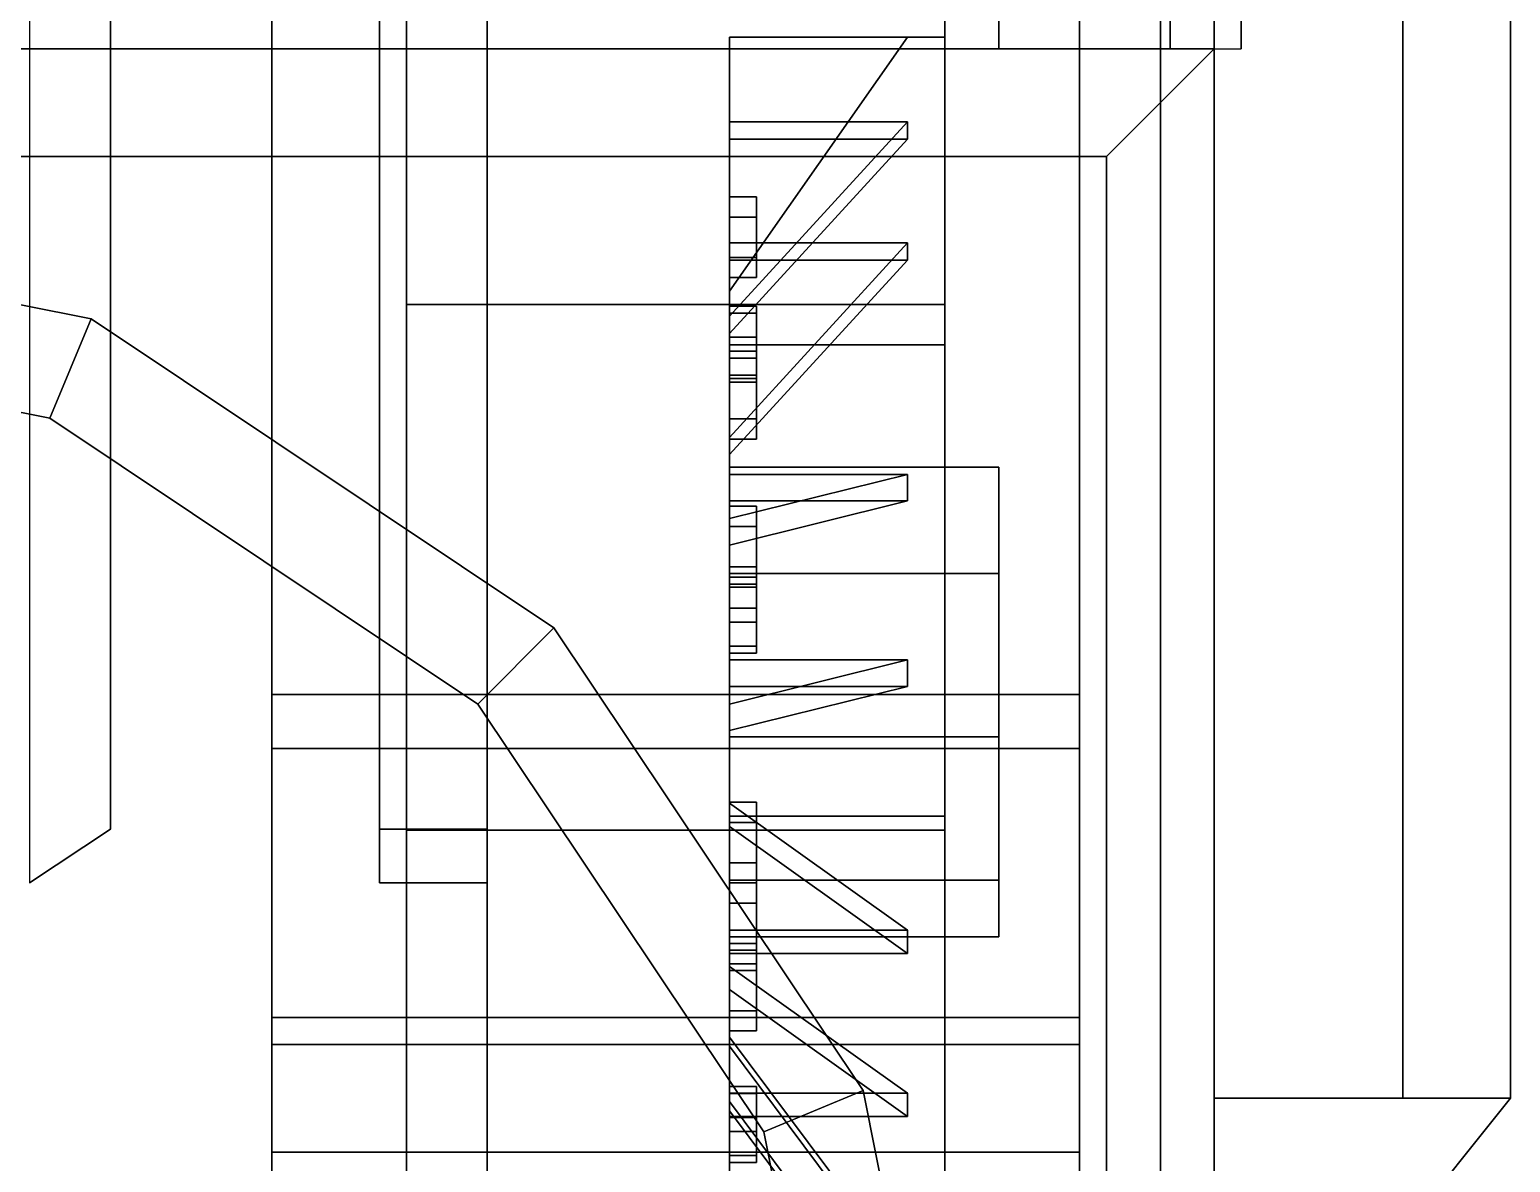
# Model space of a CAD drawing. Header units: millimetres. Extents: x -1.1 to 1.1, y -2.8 to 10.1.
# Drawn here: x 0.56 to 1.11, y 0.556 to 0.977 of the extents above; entities that cross this region are included whole.
import ezdxf

# ---------------------------------------------------------------- set-up
doc = ezdxf.new("R2010")
doc.units = ezdxf.units.MM
for name, color, linetype in [('internals', 5, 'Continuous'), ('seats', 3, 'Continuous'), ('tent', 3, 'Continuous'), ('tracks', 3, 'Continuous'), ('turret', 2, 'Continuous'), ('wheels', 2, 'Continuous')]:
    doc.layers.add(name, color=color, linetype=linetype)

msp = doc.modelspace()

# ---------------------------------------------------------------- linework, layer by layer
for points in [[(0.98, 0.53, 1.85), (1, 0.53, 1.85), (1, 3.18, 1.85), (0.98, 3.16, 1.85)], [(1, 0.53, 1.85), (1, 0.53, 1.05), (1, 2.9, 1.05), (1, 3.18, 1.85)], [(1.07, 3.13, 1.2), (1.07, 0.58, 1.2), (1.07, 0.58, 1.26), (1.07, 3.13, 1.26)], [(1.11, 3.13, 1.2), (1.11, 0.58, 1.2), (1.07, 0.58, 1.2), (1.07, 3.13, 1.2)], [(1.07, 3.13, 1.26), (1.07, 0.58, 1.26), (1.11, 0.58, 1.26), (1.11, 3.13, 1.26)], [(1.07, 3.13, 1.05), (1.07, 0.58, 1.05), (1.07, 0.58, 1.11), (1.07, 3.13, 1.11)], [(1.11, 3.13, 1.05), (1.11, 0.58, 1.05), (1.07, 0.58, 1.05), (1.07, 3.13, 1.05)], [(1.07, 3.13, 1.11), (1.07, 0.58, 1.11), (1.11, 0.58, 1.11), (1.11, 3.13, 1.11)], [(1.11, 0.58, 1.26), (1.11, 0.58, 1.2), (1.11, 3.13, 1.2), (1.11, 3.13, 1.26)], [(1.11, 0.58, 1.11), (1.11, 0.58, 1.05), (1.11, 3.13, 1.05), (1.11, 3.13, 1.11)], [(1, 0.97, 2.27), (1, 0.97, 1.85), (0.28, 0.97, 1.85), (0.28, 0.97, 2.27)], [(0.96, 0.93, 2.27), (1, 0.97, 2.27), (0.28, 0.97, 2.27), (0.28, 0.93, 2.27)], [(0.96, 0.15, 2.27), (1, 0.15, 2.27), (1, 0.97, 2.27), (0.96, 0.93, 2.27)], [(1, 0.15, 2.27), (1, 0.15, 1.85), (1, 0.97, 1.85), (1, 0.97, 2.27)], [(0.28, 0.93, 2.27), (0.28, 0.93, 1.85), (0.96, 0.93, 1.85), (0.96, 0.93, 2.27)], [(0.96, 0.93, 2.27), (0.96, 0.93, 1.85), (0.96, 0.15, 1.85), (0.96, 0.15, 2.27)], [(1, 0.58, 1.26), (1, 0.53, 1.26), (1.07, 0.53, 1.26), (1.11, 0.58, 1.26)], [(1.11, 0.58, 1.26), (1.11, 0.58, 1.05), (1, 0.58, 1.05), (1, 0.58, 1.26)], [(1.11, 0.58, 1.05), (1.07, 0.53, 1.05), (1, 0.53, 1.05), (1, 0.58, 1.05)], [(1.07, 0.53, 1.26), (1.07, 0.53, 1.05), (1.11, 0.58, 1.05), (1.11, 0.58, 1.26)]]:
    msp.add_3dface(points)
at = {"layer": 'internals'}
for points in [[(0.28, 3.16, 1.07), (0.28, 0.29, 1.07), (0.73, 0.53, 1.07), (0.73, 3.16, 1.07)], [(0.73, 3.16, 1.68), (0.73, 0.53, 1.68), (0.98, 0.53, 1.68), (0.98, 3.16, 1.68)], [(0.73, 3.16, 1.07), (0.73, 0.53, 1.07), (0.73, 0.53, 1.68), (0.73, 3.16, 1.68)], [(0.98, 3.16, 1.85), (0.98, 3.16, 1.68), (0.98, 0.53, 1.68), (0.98, 0.53, 1.85)]]:
    msp.add_3dface(points, dxfattribs=at)
at = {"layer": 'seats'}
for points in [[(0.69, 0.66, 1.34), (0.69, 0.66, 1.62), (0.69, 1.53, 1.62), (0.69, 1.53, 1.34)], [(0.69, 1.51, 1.65), (0.69, 1.53, 1.62), (0.69, 0.66, 1.62), (0.69, 0.68, 1.65)], [(0.69, 0.68, 1.31), (0.69, 0.66, 1.34), (0.69, 1.53, 1.34), (0.69, 1.51, 1.31)], [(0.73, 0.68, 1.65), (0.73, 1.51, 1.65), (0.69, 1.51, 1.65), (0.69, 0.68, 1.65)], [(0.73, 1.51, 1.31), (0.73, 0.68, 1.31), (0.69, 0.68, 1.31), (0.69, 1.51, 1.31)], [(0.59, 1.02, 1.11), (0.56, 1.04, 1.11), (0.56, 0.66, 1.11), (0.59, 0.68, 1.11)], [(0.59, 0.68, 1.07), (0.59, 1.02, 1.07), (0.59, 1.02, 1.11), (0.59, 0.68, 1.11)], [(0.59, 0.68, 1.11), (0.56, 0.66, 1.11), (0.56, 0.66, 1.07), (0.59, 0.68, 1.07)], [(0.69, 0.68, 1.65), (0.69, 0.66, 1.62), (0.73, 0.66, 1.62), (0.73, 0.68, 1.65)], [(0.73, 0.68, 1.31), (0.73, 0.66, 1.34), (0.69, 0.66, 1.34), (0.69, 0.68, 1.31)], [(0.73, 0.66, 1.34), (0.73, 0.66, 1.62), (0.69, 0.66, 1.62), (0.69, 0.66, 1.34)]]:
    msp.add_3dface(points, dxfattribs=at)
at = {"layer": 'tent'}
for points in [[(1.01, 3.19, 1.85), (1.01, 2.92, 2), (1.01, 0.97, 2), (1.01, 0.97, 1.85)], [(1.01, 1.42, 2), (1.01, 1.19, 2.02), (1.01, 1.15, 2.02), (1.01, 0.97, 2)], [(-0.92, 1.15, 2.11), (-0.92, 0.97, 2.09), (0.92, 0.97, 2.09), (0.92, 1.15, 2.11)], [(0.92, 1.15, 2.11), (0.92, 0.97, 2.09), (0.98364, 0.97, 2.06364), (0.98364, 1.15, 2.08364)], [(0.98364, 1.15, 2.08364), (0.98364, 0.97, 2.06364), (1.01, 0.97, 2), (1.01, 1.15, 2.02)]]:
    msp.add_3dface(points, dxfattribs=at)
at = {"layer": 'tracks'}
for points in [[(0.65, 1.09, 0.9), (0.65, 1.73, 0.89), (0.65, 1.73, 0.85), (0.65, 0.71, 0.86)], [(0.65, 0.71, 0.86), (0.65, 1.73, 0.85), (0.95, 1.73, 0.85), (0.95, 0.71, 0.86)], [(0.95, 1.73, 0.85), (0.95, 1.73, 0.89), (0.95, 1.09, 0.9), (0.95, 0.71, 0.86)], [(0.65, 1.08, 0.01), (0.65, 0.55, 0.32), (0.65, 0.56, 0.37), (0.65, 1.1, 0.05)], [(0.65, 1.1, 0.05), (0.65, 0.56, 0.37), (0.95, 0.56, 0.37), (0.95, 1.1, 0.05)], [(0.95, 0.56, 0.37), (0.95, 0.55, 0.32), (0.95, 1.08, 0.01), (0.95, 1.1, 0.05)], [(0.65, 0.73, 0.91), (0.65, 1.09, 0.9), (0.65, 0.71, 0.86)], [(0.95, 0.73, 0.91), (0.95, 1.09, 0.9), (0.65, 1.09, 0.9), (0.65, 0.73, 0.91)], [(0.95, 0.71, 0.86), (0.95, 1.09, 0.9), (0.95, 0.73, 0.91), (0.95, 0.71, 0.86)], [(0.95, 1.08, 0.01), (0.95, 0.55, 0.32), (0.65, 0.55, 0.32), (0.65, 1.08, 0.01)], [(0.65, 0.6, 0.88), (0.65, 0.73, 0.91), (0.65, 0.71, 0.86)], [(0.95, 0.6, 0.88), (0.95, 0.73, 0.91), (0.65, 0.73, 0.91), (0.65, 0.6, 0.88)], [(0.95, 0.71, 0.86), (0.95, 0.73, 0.91), (0.95, 0.6, 0.88), (0.95, 0.71, 0.86)], [(0.65, 0.53, 0.84), (0.65, 0.6, 0.88), (0.65, 0.71, 0.86), (0.65, 0.61, 0.83)], [(0.65, 0.61, 0.83), (0.65, 0.71, 0.86), (0.95, 0.71, 0.86), (0.95, 0.61, 0.83)], [(0.95, 0.71, 0.86), (0.95, 0.6, 0.88), (0.95, 0.53, 0.84), (0.95, 0.61, 0.83)], [(0.65, 0.47, 0.76), (0.65, 0.53, 0.84), (0.65, 0.61, 0.83), (0.65, 0.53, 0.76)], [(0.65, 0.53, 0.76), (0.65, 0.61, 0.83), (0.95, 0.61, 0.83), (0.95, 0.53, 0.76)], [(0.95, 0.61, 0.83), (0.95, 0.53, 0.84), (0.95, 0.47, 0.76), (0.95, 0.53, 0.76)], [(0.95, 0.53, 0.84), (0.95, 0.6, 0.88), (0.65, 0.6, 0.88), (0.65, 0.53, 0.84)], [(0.65, 0.55, 0.32), (0.65, 0.46, 0.43), (0.65, 0.5, 0.45), (0.65, 0.56, 0.37)], [(0.65, 0.56, 0.37), (0.65, 0.5, 0.45), (0.95, 0.5, 0.45), (0.95, 0.56, 0.37)], [(0.95, 0.5, 0.45), (0.95, 0.46, 0.43), (0.95, 0.55, 0.32), (0.95, 0.56, 0.37)]]:
    msp.add_3dface(points, dxfattribs=at)
at = {"layer": 'turret'}
for points in [[(0.38, 0.91, 2.27), (0.58282, 0.86966, 2.27), (0.58282, 0.86966, 2.07), (0.38, 0.91, 2.07)], [(0.38, 0.87, 2.27), (0.56751, 0.8327, 2.27), (0.58282, 0.86966, 2.27), (0.38, 0.91, 2.27)], [(0.56751, 0.8327, 2.27), (0.38, 0.87, 2.27), (0.38, 0.87, 2.07), (0.56751, 0.8327, 2.07)], [(0.56751, 0.8327, 2.27), (0.72648, 0.72648, 2.27), (0.75477, 0.75477, 2.27), (0.58282, 0.86966, 2.27)], [(0.58282, 0.86966, 2.27), (0.75477, 0.75477, 2.27), (0.75477, 0.75477, 2.07), (0.58282, 0.86966, 2.07)], [(0.72648, 0.72648, 2.27), (0.56751, 0.8327, 2.27), (0.56751, 0.8327, 2.07), (0.72648, 0.72648, 2.07)], [(0.72648, 0.72648, 2.27), (0.8327, 0.56751, 2.27), (0.86966, 0.58282, 2.27), (0.75477, 0.75477, 2.27)], [(0.75477, 0.75477, 2.27), (0.86966, 0.58282, 2.27), (0.86966, 0.58282, 2.07), (0.75477, 0.75477, 2.07)], [(0.8327, 0.56751, 2.27), (0.72648, 0.72648, 2.27), (0.72648, 0.72648, 2.07), (0.8327, 0.56751, 2.07)], [(0.8327, 0.56751, 2.27), (0.87, 0.38, 2.27), (0.91, 0.38, 2.27), (0.86966, 0.58282, 2.27)], [(0.86966, 0.58282, 2.27), (0.91, 0.38, 2.27), (0.91, 0.38, 2.07), (0.86966, 0.58282, 2.07)], [(0.87, 0.38, 2.27), (0.8327, 0.56751, 2.27), (0.8327, 0.56751, 2.07), (0.87, 0.38, 2.07)]]:
    msp.add_3dface(points, dxfattribs=at)
at = {"layer": 'wheels'}
for points in [[(0.7, 1.00251, 0.68919), (0.7, 0.875, 0.84115), (0.9, 0.875, 0.84115), (0.9, 1.00251, 0.68919)], [(0.7, 0.875, 0.33885), (0.7, 1.00251, 0.49081), (0.9, 1.00251, 0.49081), (0.9, 0.875, 0.33885)], [(0.9, 1.00251, 0.68919), (0.9, 0.875, 0.84115), (0.9, 0.86, 0.81517), (0.9, 0.97432, 0.67893)], [(0.9, 0.875, 0.33885), (0.9, 1.00251, 0.49081), (0.9, 0.97432, 0.50107), (0.9, 0.86, 0.36483)], [(0.9, 1.00251, 0.49081), (0.9, 1.00251, 0.68919), (0.9, 0.97432, 0.67893), (0.9, 0.97432, 0.50107)], [(0.82, 0.97432, 0.67893), (0.82, 0.94287, 0.7164), (0.82, 0.94287, 0.7164), (0.82, 0.97432, 0.63)], [(0.82, 0.87062, 0.65578), (0.82, 0.88, 0.63), (0.82, 0.97432, 0.63), (0.82, 0.94287, 0.7164)], [(0.82, 0.86, 0.81517), (0.82, 0.97432, 0.67893), (0.9, 0.97432, 0.67893), (0.9, 0.86, 0.81517)], [(0.82, 0.97432, 0.50107), (0.82, 0.86, 0.36483), (0.9, 0.86, 0.36483), (0.9, 0.97432, 0.50107)], [(0.82, 0.97432, 0.56), (0.82, 0.97432, 0.56), (0.82, 0.915, 0.59), (0.82, 0.9075, 0.57701)], [(0.82, 0.97432, 0.62), (0.82, 0.915, 0.59), (0.82, 0.915, 0.59), (0.82, 0.97432, 0.56)], [(0.82, 0.97432, 0.67893), (0.82, 0.97432, 0.50107), (0.9, 0.97432, 0.50107), (0.9, 0.97432, 0.67893)], [(0.82, 0.97432, 0.62), (0.82, 0.88, 0.62), (0.82, 0.8925, 0.60299), (0.82, 0.9075, 0.60299)], [(0.82, 0.97432, 0.62), (0.82, 0.97432, 0.62), (0.82, 0.9075, 0.60299), (0.82, 0.915, 0.59)], [(0.82, 0.97432, 0.63), (0.82, 0.88, 0.63), (0.82, 0.88, 0.63), (0.88602, 0.97432, 0.63)], [(0.88602, 0.97432, 0.63), (0.82, 0.88, 0.63), (0.82, 0.88, 0.62), (0.88602, 0.97432, 0.62)], [(0.88602, 0.97432, 0.62), (0.82, 0.88, 0.62), (0.82, 0.88, 0.62), (0.82, 0.97432, 0.62)], [(0.82, 0.97432, 0.50107), (0.82, 0.97432, 0.55), (0.82, 0.97432, 0.55), (0.82, 0.94287, 0.4636)], [(0.82, 0.88, 0.55), (0.82, 0.87062, 0.52422), (0.82, 0.94287, 0.4636), (0.82, 0.97432, 0.55)], [(0.82, 0.88, 0.56), (0.82, 0.97432, 0.56), (0.82, 0.9075, 0.57701), (0.82, 0.8925, 0.57701)], [(0.88602, 0.97432, 0.55), (0.82, 0.88, 0.55), (0.82, 0.88, 0.55), (0.82, 0.97432, 0.55)], [(0.88602, 0.97432, 0.56), (0.82, 0.88, 0.56), (0.82, 0.88, 0.55), (0.88602, 0.97432, 0.55)], [(0.82, 0.97432, 0.56), (0.82, 0.88, 0.56), (0.82, 0.88, 0.56), (0.88602, 0.97432, 0.56)], [(0.82, 0.97432, 0.56), (0.82, 0.97432, 0.56), (0.82, 0.97432, 0.62), (0.82, 0.915, 0.59)], [(0.82, 0.97432, 0.56), (0.82, 0.97432, 0.56), (0.82, 0.97432, 0.62), (0.82, 0.915, 0.59)], [(0.88602, 0.93644, 0.72406), (0.82, 0.86419, 0.66344), (0.82, 0.87062, 0.65578), (0.88602, 0.94287, 0.7164)], [(0.88602, 0.94287, 0.7164), (0.82, 0.87062, 0.65578), (0.82, 0.87062, 0.65578), (0.82, 0.94287, 0.7164)], [(0.88602, 0.94287, 0.4636), (0.82, 0.87062, 0.52422), (0.82, 0.86419, 0.51656), (0.88602, 0.93644, 0.45594)], [(0.82, 0.94287, 0.4636), (0.82, 0.87062, 0.52422), (0.82, 0.87062, 0.52422), (0.88602, 0.94287, 0.4636)], [(0.82, 0.93644, 0.72406), (0.82, 0.86419, 0.66344), (0.82, 0.86419, 0.66344), (0.88602, 0.93644, 0.72406)], [(0.82, 0.86419, 0.66344), (0.82, 0.93644, 0.72406), (0.82, 0.87432, 0.69414), (0.82, 0.86283, 0.6845)], [(0.82, 0.93644, 0.72406), (0.82, 0.93644, 0.72406), (0.82, 0.87172, 0.70892), (0.82, 0.87432, 0.69414)], [(0.88602, 0.93644, 0.45594), (0.82, 0.86419, 0.51656), (0.82, 0.86419, 0.51656), (0.82, 0.93644, 0.45594)], [(0.82, 0.93644, 0.45594), (0.82, 0.93644, 0.45594), (0.82, 0.87432, 0.48586), (0.82, 0.87172, 0.47108)], [(0.82, 0.93644, 0.45594), (0.82, 0.86419, 0.51656), (0.82, 0.86283, 0.4955), (0.82, 0.87432, 0.48586)], [(0.82, 0.93644, 0.72406), (0.82, 0.93644, 0.72406), (0.82, 0.89788, 0.77003), (0.82, 0.87172, 0.70892)], [(0.82, 0.93644, 0.72406), (0.82, 0.93644, 0.72406), (0.82, 0.89788, 0.77003), (0.82, 0.87172, 0.70892)], [(0.82, 0.89788, 0.40997), (0.82, 0.89788, 0.40997), (0.82, 0.93644, 0.45594), (0.82, 0.87172, 0.47108)], [(0.82, 0.89788, 0.40997), (0.82, 0.89788, 0.40997), (0.82, 0.93644, 0.45594), (0.82, 0.87172, 0.47108)], [(0.82, 0.9075, 0.57701), (0.82, 0.915, 0.59), (0.83, 0.915, 0.59), (0.83, 0.9075, 0.57701)], [(0.82, 0.915, 0.59), (0.82, 0.9075, 0.60299), (0.83, 0.9075, 0.60299), (0.83, 0.915, 0.59)], [(0.83, 0.915, 0.59), (0.83, 0.885, 0.59), (0.83, 0.8925, 0.57701), (0.83, 0.9075, 0.57701)], [(0.83, 0.9075, 0.60299), (0.83, 0.8925, 0.60299), (0.83, 0.885, 0.59), (0.83, 0.915, 0.59)], [(0.82, 0.9075, 0.60299), (0.82, 0.8925, 0.60299), (0.83, 0.8925, 0.60299), (0.83, 0.9075, 0.60299)], [(0.82, 0.8925, 0.57701), (0.82, 0.9075, 0.57701), (0.83, 0.9075, 0.57701), (0.83, 0.8925, 0.57701)], [(0.88602, 0.89788, 0.77003), (0.82, 0.82562, 0.7094), (0.82, 0.82562, 0.7094), (0.82, 0.89788, 0.77003)], [(0.88602, 0.89145, 0.77769), (0.82, 0.8192, 0.71706), (0.82, 0.82562, 0.7094), (0.88602, 0.89788, 0.77003)], [(0.82, 0.89788, 0.77003), (0.82, 0.89788, 0.77003), (0.82, 0.85762, 0.71405), (0.82, 0.87172, 0.70892)], [(0.82, 0.89788, 0.77003), (0.82, 0.82562, 0.7094), (0.82, 0.84613, 0.7044), (0.82, 0.85762, 0.71405)], [(0.82, 0.89788, 0.40997), (0.82, 0.82562, 0.4706), (0.82, 0.82562, 0.4706), (0.88602, 0.89788, 0.40997)], [(0.88602, 0.89788, 0.40997), (0.82, 0.82562, 0.4706), (0.82, 0.8192, 0.46294), (0.88602, 0.89145, 0.40231)], [(0.82, 0.82562, 0.4706), (0.82, 0.89788, 0.40997), (0.82, 0.85762, 0.46595), (0.82, 0.84613, 0.4756)], [(0.82, 0.89788, 0.40997), (0.82, 0.89788, 0.40997), (0.82, 0.87172, 0.47108), (0.82, 0.85762, 0.46595)], [(0.82, 0.88, 0.56), (0.82, 0.88, 0.56), (0.82, 0.8925, 0.57701), (0.82, 0.885, 0.59)], [(0.82, 0.885, 0.59), (0.82, 0.8925, 0.57701), (0.83, 0.8925, 0.57701), (0.83, 0.885, 0.59)], [(0.82, 0.88, 0.62), (0.82, 0.88, 0.62), (0.82, 0.885, 0.59), (0.82, 0.8925, 0.60299)], [(0.82, 0.8925, 0.60299), (0.82, 0.885, 0.59), (0.83, 0.885, 0.59), (0.83, 0.8925, 0.60299)], [(0.82, 0.86, 0.81517), (0.82, 0.81182, 0.82366), (0.82, 0.81182, 0.82366), (0.82, 0.89145, 0.77769)], [(0.82, 0.79544, 0.73078), (0.82, 0.8192, 0.71706), (0.82, 0.89145, 0.77769), (0.82, 0.81182, 0.82366)], [(0.82, 0.89145, 0.77769), (0.82, 0.8192, 0.71706), (0.82, 0.8192, 0.71706), (0.88602, 0.89145, 0.77769)], [(0.82, 0.8192, 0.46294), (0.82, 0.79544, 0.44922), (0.82, 0.81182, 0.35634), (0.82, 0.89145, 0.40231)], [(0.88602, 0.89145, 0.40231), (0.82, 0.8192, 0.46294), (0.82, 0.8192, 0.46294), (0.82, 0.89145, 0.40231)], [(0.82, 0.86, 0.36483), (0.82, 0.89145, 0.40231), (0.82, 0.89145, 0.40231), (0.82, 0.81182, 0.35634)], [(0.82, 0.88, 0.56), (0.82, 0.88, 0.56), (0.82, 0.885, 0.59), (0.82, 0.88, 0.62)], [(0.82, 0.88, 0.55), (0.82, 0.855, 0.59), (0.82, 0.855, 0.59), (0.82, 0.8475, 0.57701)], [(0.82, 0.88, 0.55), (0.82, 0.88, 0.63), (0.82, 0.88, 0.63), (0.82, 0.855, 0.59)], [(0.82, 0.8, 0.68526), (0.82, 0.8475, 0.60299), (0.82, 0.88, 0.63), (0.82, 0.87062, 0.65578)], [(0.82, 0.88, 0.63), (0.82, 0.88, 0.63), (0.82, 0.8475, 0.60299), (0.82, 0.855, 0.59)], [(0.82, 0.8, 0.49474), (0.82, 0.87062, 0.52422), (0.82, 0.88, 0.55), (0.82, 0.8475, 0.57701)], [(0.7, 0.875, 0.84115), (0.7, 0.67964, 0.87559), (0.9, 0.67964, 0.87559), (0.9, 0.875, 0.84115)], [(0.7, 0.67964, 0.30441), (0.7, 0.875, 0.33885), (0.9, 0.875, 0.33885), (0.9, 0.67964, 0.30441)], [(0.9, 0.875, 0.84115), (0.9, 0.67964, 0.87559), (0.9, 0.68485, 0.84605), (0.9, 0.86, 0.81517)], [(0.9, 0.67964, 0.30441), (0.9, 0.875, 0.33885), (0.9, 0.86, 0.36483), (0.9, 0.68485, 0.33395)], [(0.82, 0.86283, 0.6845), (0.82, 0.87432, 0.69414), (0.83, 0.87432, 0.69414), (0.83, 0.86283, 0.6845)], [(0.82, 0.87432, 0.69414), (0.82, 0.87172, 0.70892), (0.83, 0.87172, 0.70892), (0.83, 0.87432, 0.69414)], [(0.82, 0.87172, 0.47108), (0.82, 0.87432, 0.48586), (0.83, 0.87432, 0.48586), (0.83, 0.87172, 0.47108)], [(0.82, 0.87432, 0.48586), (0.82, 0.86283, 0.4955), (0.83, 0.86283, 0.4955), (0.83, 0.87432, 0.48586)], [(0.82, 0.87172, 0.70892), (0.82, 0.85762, 0.71405), (0.83, 0.85762, 0.71405), (0.83, 0.87172, 0.70892)], [(0.82, 0.85762, 0.46595), (0.82, 0.87172, 0.47108), (0.83, 0.87172, 0.47108), (0.83, 0.85762, 0.46595)], [(0.82, 0.8, 0.68526), (0.82, 0.8, 0.68526), (0.82, 0.87062, 0.65578), (0.82, 0.8192, 0.71706)], [(0.82, 0.8192, 0.46294), (0.82, 0.87062, 0.52422), (0.82, 0.8, 0.49474), (0.82, 0.7925, 0.48175)], [(0.83, 0.87172, 0.70892), (0.83, 0.84874, 0.68963), (0.83, 0.86283, 0.6845), (0.83, 0.87432, 0.69414)], [(0.83, 0.87432, 0.48586), (0.83, 0.86283, 0.4955), (0.83, 0.84874, 0.49037), (0.83, 0.87172, 0.47108)], [(0.83, 0.85762, 0.71405), (0.83, 0.84613, 0.7044), (0.83, 0.84874, 0.68963), (0.83, 0.87172, 0.70892)], [(0.83, 0.87172, 0.47108), (0.83, 0.84874, 0.49037), (0.83, 0.84613, 0.4756), (0.83, 0.85762, 0.46595)], [(0.82, 0.86419, 0.66344), (0.82, 0.86419, 0.66344), (0.82, 0.86283, 0.6845), (0.82, 0.84874, 0.68963)], [(0.82, 0.86419, 0.66344), (0.82, 0.86419, 0.66344), (0.82, 0.84874, 0.68963), (0.82, 0.82562, 0.7094)], [(0.82, 0.86419, 0.51656), (0.82, 0.86419, 0.51656), (0.82, 0.84874, 0.49037), (0.82, 0.86283, 0.4955)], [(0.82, 0.82562, 0.4706), (0.82, 0.82562, 0.4706), (0.82, 0.84874, 0.49037), (0.82, 0.86419, 0.51656)], [(0.82, 0.84874, 0.68963), (0.82, 0.86283, 0.6845), (0.83, 0.86283, 0.6845), (0.83, 0.84874, 0.68963)], [(0.82, 0.86283, 0.4955), (0.82, 0.84874, 0.49037), (0.83, 0.84874, 0.49037), (0.83, 0.86283, 0.4955)], [(0.82, 0.68485, 0.84605), (0.82, 0.86, 0.81517), (0.9, 0.86, 0.81517), (0.9, 0.68485, 0.84605)], [(0.82, 0.86, 0.36483), (0.82, 0.68485, 0.33395), (0.9, 0.68485, 0.33395), (0.9, 0.86, 0.36483)], [(0.82, 0.85762, 0.71405), (0.82, 0.84613, 0.7044), (0.83, 0.84613, 0.7044), (0.83, 0.85762, 0.71405)], [(0.82, 0.84613, 0.4756), (0.82, 0.85762, 0.46595), (0.83, 0.85762, 0.46595), (0.83, 0.84613, 0.4756)], [(0.82, 0.8475, 0.57701), (0.82, 0.855, 0.59), (0.83, 0.855, 0.59), (0.83, 0.8475, 0.57701)], [(0.82, 0.855, 0.59), (0.82, 0.8475, 0.60299), (0.83, 0.8475, 0.60299), (0.83, 0.855, 0.59)], [(0.83, 0.855, 0.59), (0.83, 0.825, 0.59), (0.83, 0.8325, 0.57701), (0.83, 0.8475, 0.57701)], [(0.83, 0.8475, 0.60299), (0.83, 0.8325, 0.60299), (0.83, 0.825, 0.59), (0.83, 0.855, 0.59)], [(0.82, 0.84613, 0.7044), (0.82, 0.84874, 0.68963), (0.83, 0.84874, 0.68963), (0.83, 0.84613, 0.7044)], [(0.82, 0.82562, 0.7094), (0.82, 0.82562, 0.7094), (0.82, 0.84874, 0.68963), (0.82, 0.84613, 0.7044)], [(0.82, 0.84874, 0.49037), (0.82, 0.84613, 0.4756), (0.83, 0.84613, 0.4756), (0.83, 0.84874, 0.49037)], [(0.82, 0.82562, 0.4706), (0.82, 0.82562, 0.4706), (0.82, 0.84613, 0.4756), (0.82, 0.84874, 0.49037)], [(0.82, 0.8475, 0.60299), (0.82, 0.8325, 0.60299), (0.83, 0.8325, 0.60299), (0.83, 0.8475, 0.60299)], [(0.82, 0.8, 0.68526), (0.82, 0.7925, 0.67227), (0.82, 0.8325, 0.60299), (0.82, 0.8475, 0.60299)], [(0.82, 0.8325, 0.57701), (0.82, 0.8475, 0.57701), (0.83, 0.8475, 0.57701), (0.83, 0.8325, 0.57701)], [(0.82, 0.7925, 0.50773), (0.82, 0.8, 0.49474), (0.82, 0.8475, 0.57701), (0.82, 0.8325, 0.57701)], [(0.82, 0.825, 0.59), (0.82, 0.8325, 0.57701), (0.83, 0.8325, 0.57701), (0.83, 0.825, 0.59)], [(0.82, 0.825, 0.59), (0.82, 0.825, 0.59), (0.82, 0.81457, 0.55922), (0.82, 0.8325, 0.57701)], [(0.82, 0.8325, 0.60299), (0.82, 0.825, 0.59), (0.83, 0.825, 0.59), (0.83, 0.8325, 0.60299)], [(0.82, 0.81457, 0.62078), (0.82, 0.81457, 0.62078), (0.82, 0.825, 0.59), (0.82, 0.8325, 0.60299)], [(0.82, 0.7925, 0.67227), (0.82, 0.81457, 0.62078), (0.82, 0.81457, 0.62078), (0.82, 0.8325, 0.60299)], [(0.82, 0.81457, 0.55922), (0.82, 0.81457, 0.55922), (0.82, 0.7925, 0.50773), (0.82, 0.8325, 0.57701)], [(0.82, 0.81457, 0.62078), (0.82, 0.81457, 0.62078), (0.82, 0.81457, 0.55922), (0.82, 0.825, 0.59)], [(0.82, 0.7925, 0.69825), (0.82, 0.8, 0.68526), (0.82, 0.8192, 0.71706), (0.82, 0.79544, 0.73078)], [(0.82, 0.7925, 0.48175), (0.82, 0.7775, 0.48175), (0.82, 0.79544, 0.44922), (0.82, 0.8192, 0.46294)], [(0.82, 0.81457, 0.55922), (0.82, 0.81457, 0.62078), (0.92, 0.81457, 0.62078), (0.92, 0.81457, 0.55922)], [(0.82, 0.81457, 0.62078), (0.82, 0.775, 0.66794), (0.92, 0.775, 0.66794), (0.92, 0.81457, 0.62078)], [(0.82, 0.775, 0.66794), (0.82, 0.81457, 0.62078), (0.82, 0.7925, 0.67227), (0.82, 0.7775, 0.67227)], [(0.82, 0.775, 0.51206), (0.82, 0.81457, 0.55922), (0.92, 0.81457, 0.55922), (0.92, 0.775, 0.51206)], [(0.82, 0.81457, 0.55922), (0.82, 0.775, 0.51206), (0.82, 0.7775, 0.50773), (0.82, 0.7925, 0.50773)], [(0.92, 0.775, 0.66794), (0.92, 0.64, 0.59), (0.92, 0.66106, 0.53215), (0.92, 0.81457, 0.62078)], [(0.92, 0.81457, 0.62078), (0.92, 0.66106, 0.53215), (0.92, 0.71437, 0.50137), (0.92, 0.81457, 0.55922)], [(0.92, 0.81457, 0.55922), (0.92, 0.71437, 0.50137), (0.92, 0.775, 0.51206)], [(0.88602, 0.80197, 0.8254), (0.82, 0.78559, 0.73251), (0.82, 0.79544, 0.73078), (0.88602, 0.81182, 0.82366)], [(0.88602, 0.81182, 0.82366), (0.82, 0.79544, 0.73078), (0.82, 0.79544, 0.73078), (0.82, 0.81182, 0.82366)], [(0.88602, 0.81182, 0.35634), (0.82, 0.79544, 0.44922), (0.82, 0.78559, 0.44749), (0.88602, 0.80197, 0.3546)], [(0.82, 0.81182, 0.35634), (0.82, 0.79544, 0.44922), (0.82, 0.79544, 0.44922), (0.88602, 0.81182, 0.35634)], [(0.82, 0.80197, 0.8254), (0.82, 0.78559, 0.73251), (0.82, 0.78559, 0.73251), (0.88602, 0.80197, 0.8254)], [(0.82, 0.78559, 0.73251), (0.82, 0.80197, 0.8254), (0.82, 0.77362, 0.76255), (0.82, 0.77101, 0.74778)], [(0.82, 0.80197, 0.8254), (0.82, 0.80197, 0.8254), (0.82, 0.76212, 0.77219), (0.82, 0.77362, 0.76255)], [(0.88602, 0.80197, 0.3546), (0.82, 0.78559, 0.44749), (0.82, 0.78559, 0.44749), (0.82, 0.80197, 0.3546)], [(0.82, 0.80197, 0.3546), (0.82, 0.80197, 0.3546), (0.82, 0.77362, 0.41745), (0.82, 0.76212, 0.40781)], [(0.82, 0.80197, 0.3546), (0.82, 0.78559, 0.44749), (0.82, 0.77101, 0.43222), (0.82, 0.77362, 0.41745)], [(0.82, 0.80197, 0.8254), (0.82, 0.80197, 0.8254), (0.82, 0.74288, 0.83582), (0.82, 0.76212, 0.77219)], [(0.82, 0.80197, 0.8254), (0.82, 0.80197, 0.8254), (0.82, 0.74288, 0.83582), (0.82, 0.76212, 0.77219)], [(0.82, 0.74288, 0.34418), (0.82, 0.74288, 0.34418), (0.82, 0.80197, 0.3546), (0.82, 0.76212, 0.40781)], [(0.82, 0.74288, 0.34418), (0.82, 0.74288, 0.34418), (0.82, 0.80197, 0.3546), (0.82, 0.76212, 0.40781)], [(0.82, 0.8, 0.68526), (0.82, 0.7925, 0.69825), (0.83, 0.7925, 0.69825), (0.83, 0.8, 0.68526)], [(0.82, 0.7925, 0.67227), (0.82, 0.8, 0.68526), (0.83, 0.8, 0.68526), (0.83, 0.7925, 0.67227)], [(0.82, 0.7925, 0.48175), (0.82, 0.8, 0.49474), (0.83, 0.8, 0.49474), (0.83, 0.7925, 0.48175)], [(0.82, 0.8, 0.49474), (0.82, 0.7925, 0.50773), (0.83, 0.7925, 0.50773), (0.83, 0.8, 0.49474)], [(0.83, 0.7925, 0.69825), (0.83, 0.7775, 0.67227), (0.83, 0.7925, 0.67227), (0.83, 0.8, 0.68526)], [(0.83, 0.8, 0.49474), (0.83, 0.7925, 0.50773), (0.83, 0.7775, 0.50773), (0.83, 0.7925, 0.48175)], [(0.82, 0.79544, 0.73078), (0.82, 0.71665, 0.74467), (0.82, 0.7775, 0.69825), (0.82, 0.7925, 0.69825)], [(0.82, 0.7775, 0.48175), (0.82, 0.7775, 0.48175), (0.82, 0.71665, 0.43533), (0.82, 0.79544, 0.44922)], [(0.82, 0.7925, 0.69825), (0.82, 0.7775, 0.69825), (0.83, 0.7775, 0.69825), (0.83, 0.7925, 0.69825)], [(0.82, 0.7775, 0.67227), (0.82, 0.7925, 0.67227), (0.83, 0.7925, 0.67227), (0.83, 0.7775, 0.67227)], [(0.82, 0.7925, 0.50773), (0.82, 0.7775, 0.50773), (0.83, 0.7775, 0.50773), (0.83, 0.7925, 0.50773)], [(0.82, 0.7775, 0.48175), (0.82, 0.7925, 0.48175), (0.83, 0.7925, 0.48175), (0.83, 0.7775, 0.48175)], [(0.83, 0.7775, 0.69825), (0.83, 0.77, 0.68526), (0.83, 0.7775, 0.67227), (0.83, 0.7925, 0.69825)], [(0.83, 0.7925, 0.48175), (0.83, 0.7775, 0.50773), (0.83, 0.77, 0.49474), (0.83, 0.7775, 0.48175)], [(0.82, 0.78559, 0.73251), (0.82, 0.78559, 0.73251), (0.82, 0.77101, 0.74778), (0.82, 0.75692, 0.74265)], [(0.82, 0.78559, 0.73251), (0.82, 0.78559, 0.73251), (0.82, 0.75692, 0.74265), (0.82, 0.7265, 0.74293)], [(0.82, 0.78559, 0.44749), (0.82, 0.78559, 0.44749), (0.82, 0.75692, 0.43735), (0.82, 0.77101, 0.43222)], [(0.82, 0.7265, 0.43707), (0.82, 0.7265, 0.43707), (0.82, 0.75692, 0.43735), (0.82, 0.78559, 0.44749)], [(0.82, 0.7775, 0.69825), (0.82, 0.71665, 0.74467), (0.82, 0.68964, 0.7399), (0.82, 0.6825, 0.69825)], [(0.82, 0.7775, 0.48175), (0.82, 0.6825, 0.48175), (0.82, 0.68964, 0.4401), (0.82, 0.71665, 0.43533)], [(0.82, 0.77, 0.68526), (0.82, 0.7775, 0.67227), (0.83, 0.7775, 0.67227), (0.83, 0.77, 0.68526)], [(0.82, 0.7775, 0.69825), (0.82, 0.77, 0.68526), (0.83, 0.77, 0.68526), (0.83, 0.7775, 0.69825)], [(0.82, 0.77, 0.68526), (0.82, 0.7775, 0.69825), (0.82, 0.6825, 0.69825), (0.82, 0.69, 0.68526)], [(0.82, 0.71437, 0.67863), (0.82, 0.775, 0.66794), (0.82, 0.7775, 0.67227), (0.82, 0.77, 0.68526)], [(0.82, 0.77, 0.49474), (0.82, 0.7775, 0.48175), (0.83, 0.7775, 0.48175), (0.83, 0.77, 0.49474)], [(0.82, 0.7775, 0.50773), (0.82, 0.77, 0.49474), (0.83, 0.77, 0.49474), (0.83, 0.7775, 0.50773)], [(0.82, 0.7775, 0.48175), (0.82, 0.77, 0.49474), (0.82, 0.69, 0.49474), (0.82, 0.6825, 0.48175)], [(0.82, 0.775, 0.51206), (0.82, 0.71437, 0.50137), (0.82, 0.77, 0.49474), (0.82, 0.7775, 0.50773)], [(0.82, 0.775, 0.66794), (0.82, 0.71437, 0.67863), (0.92, 0.71437, 0.67863), (0.92, 0.775, 0.66794)], [(0.82, 0.71437, 0.50137), (0.82, 0.775, 0.51206), (0.92, 0.775, 0.51206), (0.92, 0.71437, 0.50137)], [(0.82, 0.77101, 0.74778), (0.82, 0.77362, 0.76255), (0.83, 0.77362, 0.76255), (0.83, 0.77101, 0.74778)], [(0.82, 0.77362, 0.76255), (0.82, 0.76212, 0.77219), (0.83, 0.76212, 0.77219), (0.83, 0.77362, 0.76255)], [(0.82, 0.76212, 0.40781), (0.82, 0.77362, 0.41745), (0.83, 0.77362, 0.41745), (0.83, 0.76212, 0.40781)], [(0.82, 0.77362, 0.41745), (0.82, 0.77101, 0.43222), (0.83, 0.77101, 0.43222), (0.83, 0.77362, 0.41745)], [(0.82, 0.75692, 0.74265), (0.82, 0.77101, 0.74778), (0.83, 0.77101, 0.74778), (0.83, 0.75692, 0.74265)], [(0.82, 0.77101, 0.43222), (0.82, 0.75692, 0.43735), (0.83, 0.75692, 0.43735), (0.83, 0.77101, 0.43222)], [(0.82, 0.71437, 0.67863), (0.82, 0.71437, 0.67863), (0.82, 0.77, 0.68526), (0.82, 0.69, 0.68526)], [(0.82, 0.77, 0.49474), (0.82, 0.71437, 0.50137), (0.82, 0.71437, 0.50137), (0.82, 0.69, 0.49474)], [(0.83, 0.76212, 0.77219), (0.83, 0.75692, 0.74265), (0.83, 0.77101, 0.74778), (0.83, 0.77362, 0.76255)], [(0.83, 0.77362, 0.41745), (0.83, 0.77101, 0.43222), (0.83, 0.75692, 0.43735), (0.83, 0.76212, 0.40781)], [(0.92, 0.71437, 0.67863), (0.92, 0.66106, 0.64785), (0.92, 0.64, 0.59), (0.92, 0.775, 0.66794)], [(0.82, 0.76212, 0.77219), (0.82, 0.74803, 0.76706), (0.83, 0.74803, 0.76706), (0.83, 0.76212, 0.77219)], [(0.82, 0.74288, 0.83582), (0.82, 0.74288, 0.83582), (0.82, 0.74803, 0.76706), (0.82, 0.76212, 0.77219)], [(0.82, 0.74803, 0.41294), (0.82, 0.76212, 0.40781), (0.83, 0.76212, 0.40781), (0.83, 0.74803, 0.41294)], [(0.82, 0.74288, 0.34418), (0.82, 0.74288, 0.34418), (0.82, 0.76212, 0.40781), (0.82, 0.74803, 0.41294)], [(0.83, 0.74803, 0.76706), (0.83, 0.74542, 0.75229), (0.83, 0.75692, 0.74265), (0.83, 0.76212, 0.77219)], [(0.83, 0.76212, 0.40781), (0.83, 0.75692, 0.43735), (0.83, 0.74542, 0.42771), (0.83, 0.74803, 0.41294)], [(0.82, 0.74542, 0.75229), (0.82, 0.75692, 0.74265), (0.83, 0.75692, 0.74265), (0.83, 0.74542, 0.75229)], [(0.82, 0.7265, 0.74293), (0.82, 0.7265, 0.74293), (0.82, 0.75692, 0.74265), (0.82, 0.74542, 0.75229)], [(0.82, 0.75692, 0.43735), (0.82, 0.74542, 0.42771), (0.83, 0.74542, 0.42771), (0.83, 0.75692, 0.43735)], [(0.82, 0.7265, 0.43707), (0.82, 0.7265, 0.43707), (0.82, 0.74542, 0.42771), (0.82, 0.75692, 0.43735)], [(0.82, 0.74803, 0.76706), (0.82, 0.74542, 0.75229), (0.83, 0.74542, 0.75229), (0.83, 0.74803, 0.76706)], [(0.82, 0.74288, 0.83582), (0.82, 0.7265, 0.74293), (0.82, 0.74542, 0.75229), (0.82, 0.74803, 0.76706)], [(0.82, 0.74542, 0.42771), (0.82, 0.74803, 0.41294), (0.83, 0.74803, 0.41294), (0.83, 0.74542, 0.42771)], [(0.82, 0.7265, 0.43707), (0.82, 0.74288, 0.34418), (0.82, 0.74803, 0.41294), (0.82, 0.74542, 0.42771)], [(0.88602, 0.74288, 0.83582), (0.82, 0.7265, 0.74293), (0.82, 0.7265, 0.74293), (0.82, 0.74288, 0.83582)], [(0.88602, 0.73303, 0.83755), (0.82, 0.71665, 0.74467), (0.82, 0.7265, 0.74293), (0.88602, 0.74288, 0.83582)], [(0.82, 0.74288, 0.34418), (0.82, 0.7265, 0.43707), (0.82, 0.7265, 0.43707), (0.88602, 0.74288, 0.34418)], [(0.88602, 0.74288, 0.34418), (0.82, 0.7265, 0.43707), (0.82, 0.71665, 0.43533), (0.88602, 0.73303, 0.34245)], [(0.82, 0.68485, 0.84605), (0.82, 0.64248, 0.82159), (0.82, 0.64248, 0.82159), (0.82, 0.73303, 0.83755)], [(0.82, 0.68964, 0.7399), (0.82, 0.71665, 0.74467), (0.82, 0.73303, 0.83755), (0.82, 0.64248, 0.82159)], [(0.82, 0.73303, 0.83755), (0.82, 0.71665, 0.74467), (0.82, 0.71665, 0.74467), (0.88602, 0.73303, 0.83755)], [(0.82, 0.68485, 0.33395), (0.82, 0.73303, 0.34245), (0.82, 0.73303, 0.34245), (0.82, 0.64248, 0.35841)], [(0.82, 0.71665, 0.43533), (0.82, 0.68964, 0.4401), (0.82, 0.64248, 0.35841), (0.82, 0.73303, 0.34245)], [(0.88602, 0.73303, 0.34245), (0.82, 0.71665, 0.43533), (0.82, 0.71665, 0.43533), (0.82, 0.73303, 0.34245)], [(0.82, 0.71437, 0.67863), (0.82, 0.66106, 0.64785), (0.92, 0.66106, 0.64785), (0.92, 0.71437, 0.67863)], [(0.82, 0.6825, 0.67227), (0.82, 0.6825, 0.67227), (0.82, 0.71437, 0.67863), (0.82, 0.69, 0.68526)], [(0.82, 0.66106, 0.64785), (0.82, 0.66106, 0.64785), (0.82, 0.71437, 0.67863), (0.82, 0.6825, 0.67227)], [(0.82, 0.66106, 0.53215), (0.82, 0.71437, 0.50137), (0.92, 0.71437, 0.50137), (0.92, 0.66106, 0.53215)], [(0.82, 0.71437, 0.50137), (0.82, 0.71437, 0.50137), (0.82, 0.6825, 0.50773), (0.82, 0.69, 0.49474)], [(0.82, 0.71437, 0.50137), (0.82, 0.71437, 0.50137), (0.82, 0.66106, 0.53215), (0.82, 0.6825, 0.50773)], [(0.82, 0.69, 0.68526), (0.82, 0.6825, 0.69825), (0.83, 0.6825, 0.69825), (0.83, 0.69, 0.68526)], [(0.82, 0.6825, 0.67227), (0.82, 0.69, 0.68526), (0.83, 0.69, 0.68526), (0.83, 0.6825, 0.67227)], [(0.82, 0.69, 0.49474), (0.82, 0.6825, 0.50773), (0.83, 0.6825, 0.50773), (0.83, 0.69, 0.49474)], [(0.82, 0.6825, 0.48175), (0.82, 0.69, 0.49474), (0.83, 0.69, 0.49474), (0.83, 0.6825, 0.48175)], [(0.82, 0.68964, 0.7399), (0.82, 0.6675, 0.69825), (0.82, 0.6675, 0.69825), (0.82, 0.6825, 0.69825)], [(0.82, 0.68964, 0.7399), (0.82, 0.62036, 0.6999), (0.82, 0.62036, 0.6999), (0.82, 0.6675, 0.69825)], [(0.88602, 0.63382, 0.81659), (0.82, 0.68098, 0.7349), (0.82, 0.68964, 0.7399), (0.88602, 0.64248, 0.82159)], [(0.88602, 0.64248, 0.82159), (0.82, 0.68964, 0.7399), (0.82, 0.68964, 0.7399), (0.82, 0.64248, 0.82159)], [(0.82, 0.68964, 0.4401), (0.82, 0.68964, 0.4401), (0.82, 0.6825, 0.48175), (0.82, 0.6675, 0.48175)], [(0.82, 0.62036, 0.4801), (0.82, 0.68964, 0.4401), (0.82, 0.68964, 0.4401), (0.82, 0.6675, 0.48175)], [(0.88602, 0.64248, 0.35841), (0.82, 0.68964, 0.4401), (0.82, 0.68098, 0.4451), (0.88602, 0.63382, 0.36341)], [(0.82, 0.64248, 0.35841), (0.82, 0.68964, 0.4401), (0.82, 0.68964, 0.4401), (0.88602, 0.64248, 0.35841)], [(0.83, 0.6675, 0.69825), (0.83, 0.6825, 0.67227), (0.83, 0.69, 0.68526), (0.83, 0.6825, 0.69825)], [(0.83, 0.6825, 0.48175), (0.83, 0.69, 0.49474), (0.83, 0.6825, 0.50773), (0.83, 0.6675, 0.48175)], [(0.82, 0.53083, 0.75712), (0.82, 0.68485, 0.84605), (0.9, 0.68485, 0.84605), (0.9, 0.53083, 0.75712)], [(0.82, 0.68485, 0.33395), (0.82, 0.53083, 0.42288), (0.9, 0.53083, 0.42288), (0.9, 0.68485, 0.33395)], [(0.82, 0.6675, 0.67227), (0.82, 0.6825, 0.67227), (0.83, 0.6825, 0.67227), (0.83, 0.6675, 0.67227)], [(0.82, 0.6825, 0.69825), (0.82, 0.6675, 0.69825), (0.83, 0.6675, 0.69825), (0.83, 0.6825, 0.69825)], [(0.82, 0.66106, 0.64785), (0.82, 0.66106, 0.64785), (0.82, 0.6825, 0.67227), (0.82, 0.6675, 0.67227)], [(0.82, 0.6675, 0.48175), (0.82, 0.6825, 0.48175), (0.83, 0.6825, 0.48175), (0.83, 0.6675, 0.48175)], [(0.82, 0.6825, 0.50773), (0.82, 0.6675, 0.50773), (0.83, 0.6675, 0.50773), (0.83, 0.6825, 0.50773)], [(0.82, 0.6825, 0.50773), (0.82, 0.6825, 0.50773), (0.82, 0.66106, 0.53215), (0.82, 0.6675, 0.50773)], [(0.83, 0.66, 0.68526), (0.83, 0.6675, 0.67227), (0.83, 0.6825, 0.67227), (0.83, 0.6675, 0.69825)], [(0.83, 0.6675, 0.48175), (0.83, 0.6825, 0.50773), (0.83, 0.6675, 0.50773), (0.83, 0.66, 0.49474)], [(0.9, 0.67964, 0.87559), (0.9, 0.50785, 0.77641), (0.9, 0.53083, 0.75712), (0.9, 0.68485, 0.84605)], [(0.9, 0.50785, 0.40359), (0.9, 0.67964, 0.30441), (0.9, 0.68485, 0.33395), (0.9, 0.53083, 0.42288)], [(0.7, 0.67964, 0.87559), (0.7, 0.50785, 0.77641), (0.9, 0.50785, 0.77641), (0.9, 0.67964, 0.87559)], [(0.7, 0.50785, 0.40359), (0.7, 0.67964, 0.30441), (0.9, 0.67964, 0.30441), (0.9, 0.50785, 0.40359)], [(0.82, 0.68098, 0.7349), (0.82, 0.68098, 0.7349), (0.82, 0.6525, 0.72423), (0.82, 0.62902, 0.7049)], [(0.82, 0.63382, 0.81659), (0.82, 0.68098, 0.7349), (0.82, 0.68098, 0.7349), (0.88602, 0.63382, 0.81659)], [(0.82, 0.68098, 0.7349), (0.82, 0.63382, 0.81659), (0.82, 0.6525, 0.75021), (0.82, 0.66, 0.73722)], [(0.82, 0.68098, 0.7349), (0.82, 0.68098, 0.7349), (0.82, 0.66, 0.73722), (0.82, 0.6525, 0.72423)], [(0.82, 0.68098, 0.4451), (0.82, 0.68098, 0.4451), (0.82, 0.6525, 0.45577), (0.82, 0.66, 0.44278)], [(0.82, 0.62902, 0.4751), (0.82, 0.62902, 0.4751), (0.82, 0.6525, 0.45577), (0.82, 0.68098, 0.4451)], [(0.88602, 0.63382, 0.36341), (0.82, 0.68098, 0.4451), (0.82, 0.68098, 0.4451), (0.82, 0.63382, 0.36341)], [(0.82, 0.63382, 0.36341), (0.82, 0.68098, 0.4451), (0.82, 0.66, 0.44278), (0.82, 0.6525, 0.42979)], [(0.82, 0.62036, 0.6999), (0.82, 0.62036, 0.6999), (0.82, 0.66, 0.68526), (0.82, 0.6675, 0.69825)], [(0.82, 0.6675, 0.69825), (0.82, 0.66, 0.68526), (0.83, 0.66, 0.68526), (0.83, 0.6675, 0.69825)], [(0.82, 0.66, 0.68526), (0.82, 0.6675, 0.67227), (0.83, 0.6675, 0.67227), (0.83, 0.66, 0.68526)], [(0.82, 0.6275, 0.60299), (0.82, 0.66106, 0.64785), (0.82, 0.66106, 0.64785), (0.82, 0.6675, 0.67227)], [(0.82, 0.6125, 0.60299), (0.82, 0.6275, 0.60299), (0.82, 0.6675, 0.67227), (0.82, 0.66, 0.68526)], [(0.82, 0.62036, 0.4801), (0.82, 0.6675, 0.48175), (0.82, 0.6675, 0.48175), (0.82, 0.66, 0.49474)], [(0.82, 0.66, 0.49474), (0.82, 0.6675, 0.48175), (0.83, 0.6675, 0.48175), (0.83, 0.66, 0.49474)], [(0.82, 0.6675, 0.50773), (0.82, 0.66, 0.49474), (0.83, 0.66, 0.49474), (0.83, 0.6675, 0.50773)], [(0.82, 0.6275, 0.57701), (0.82, 0.6125, 0.57701), (0.82, 0.66, 0.49474), (0.82, 0.6675, 0.50773)], [(0.82, 0.66106, 0.53215), (0.82, 0.66106, 0.53215), (0.82, 0.6275, 0.57701), (0.82, 0.6675, 0.50773)], [(0.82, 0.64, 0.59), (0.82, 0.66106, 0.53215), (0.92, 0.66106, 0.53215), (0.92, 0.64, 0.59)], [(0.82, 0.66106, 0.53215), (0.82, 0.64, 0.59), (0.82, 0.635, 0.59), (0.82, 0.6275, 0.57701)], [(0.82, 0.66106, 0.64785), (0.82, 0.64, 0.59), (0.92, 0.64, 0.59), (0.92, 0.66106, 0.64785)], [(0.82, 0.64, 0.59), (0.82, 0.66106, 0.64785), (0.82, 0.6275, 0.60299), (0.82, 0.635, 0.59)], [(0.82, 0.66, 0.73722), (0.82, 0.6525, 0.75021), (0.83, 0.6525, 0.75021), (0.83, 0.66, 0.73722)], [(0.82, 0.6525, 0.72423), (0.82, 0.66, 0.73722), (0.83, 0.66, 0.73722), (0.83, 0.6525, 0.72423)], [(0.82, 0.6125, 0.60299), (0.82, 0.66, 0.68526), (0.82, 0.62036, 0.6999), (0.82, 0.60273, 0.67889)], [(0.82, 0.6125, 0.57701), (0.82, 0.60273, 0.50111), (0.82, 0.62036, 0.4801), (0.82, 0.66, 0.49474)], [(0.83, 0.6375, 0.75021), (0.83, 0.6525, 0.72423), (0.83, 0.66, 0.73722), (0.83, 0.6525, 0.75021)], [(0.82, 0.66, 0.44278), (0.82, 0.6525, 0.45577), (0.83, 0.6525, 0.45577), (0.83, 0.66, 0.44278)], [(0.82, 0.6525, 0.42979), (0.82, 0.66, 0.44278), (0.83, 0.66, 0.44278), (0.83, 0.6525, 0.42979)], [(0.83, 0.6525, 0.42979), (0.83, 0.66, 0.44278), (0.83, 0.6525, 0.45577), (0.83, 0.6375, 0.42979)], [(0.82, 0.62902, 0.7049), (0.82, 0.62902, 0.7049), (0.82, 0.6525, 0.72423), (0.82, 0.6375, 0.72423)], [(0.82, 0.6375, 0.72423), (0.82, 0.6525, 0.72423), (0.83, 0.6525, 0.72423), (0.83, 0.6375, 0.72423)], [(0.82, 0.6525, 0.75021), (0.82, 0.6375, 0.75021), (0.83, 0.6375, 0.75021), (0.83, 0.6525, 0.75021)], [(0.82, 0.63382, 0.81659), (0.82, 0.63382, 0.81659), (0.82, 0.6375, 0.75021), (0.82, 0.6525, 0.75021)], [(0.82, 0.6525, 0.45577), (0.82, 0.6375, 0.45577), (0.83, 0.6375, 0.45577), (0.83, 0.6525, 0.45577)], [(0.82, 0.62902, 0.4751), (0.82, 0.62902, 0.4751), (0.82, 0.6375, 0.45577), (0.82, 0.6525, 0.45577)], [(0.82, 0.6375, 0.42979), (0.82, 0.6525, 0.42979), (0.83, 0.6525, 0.42979), (0.83, 0.6375, 0.42979)], [(0.82, 0.63382, 0.36341), (0.82, 0.63382, 0.36341), (0.82, 0.6525, 0.42979), (0.82, 0.6375, 0.42979)], [(0.83, 0.63, 0.73722), (0.83, 0.6375, 0.72423), (0.83, 0.6525, 0.72423), (0.83, 0.6375, 0.75021)], [(0.83, 0.6375, 0.42979), (0.83, 0.6525, 0.45577), (0.83, 0.6375, 0.45577), (0.83, 0.63, 0.44278)], [(0.82, 0.58186, 0.78659), (0.82, 0.62902, 0.7049), (0.82, 0.6375, 0.72423), (0.82, 0.63, 0.73722)], [(0.82, 0.6375, 0.75021), (0.82, 0.63, 0.73722), (0.83, 0.63, 0.73722), (0.83, 0.6375, 0.75021)], [(0.82, 0.63, 0.73722), (0.82, 0.6375, 0.72423), (0.83, 0.6375, 0.72423), (0.83, 0.63, 0.73722)], [(0.82, 0.58186, 0.78659), (0.82, 0.58186, 0.78659), (0.82, 0.63, 0.73722), (0.82, 0.6375, 0.75021)], [(0.82, 0.6375, 0.45577), (0.82, 0.63, 0.44278), (0.83, 0.63, 0.44278), (0.83, 0.6375, 0.45577)], [(0.82, 0.62902, 0.4751), (0.82, 0.58186, 0.39341), (0.82, 0.63, 0.44278), (0.82, 0.6375, 0.45577)], [(0.82, 0.63, 0.44278), (0.82, 0.6375, 0.42979), (0.83, 0.6375, 0.42979), (0.83, 0.63, 0.44278)], [(0.82, 0.58186, 0.39341), (0.82, 0.58186, 0.39341), (0.82, 0.6375, 0.42979), (0.82, 0.63, 0.44278)], [(0.82, 0.63382, 0.81659), (0.82, 0.63382, 0.81659), (0.82, 0.58186, 0.78659), (0.82, 0.6375, 0.75021)], [(0.82, 0.63382, 0.81659), (0.82, 0.63382, 0.81659), (0.82, 0.58186, 0.78659), (0.82, 0.6375, 0.75021)], [(0.82, 0.58186, 0.39341), (0.82, 0.58186, 0.39341), (0.82, 0.63382, 0.36341), (0.82, 0.6375, 0.42979)], [(0.82, 0.58186, 0.39341), (0.82, 0.58186, 0.39341), (0.82, 0.63382, 0.36341), (0.82, 0.6375, 0.42979)], [(0.82, 0.6275, 0.57701), (0.82, 0.635, 0.59), (0.83, 0.635, 0.59), (0.83, 0.6275, 0.57701)], [(0.82, 0.635, 0.59), (0.82, 0.6275, 0.60299), (0.83, 0.6275, 0.60299), (0.83, 0.635, 0.59)], [(0.83, 0.6125, 0.57701), (0.83, 0.6275, 0.57701), (0.83, 0.635, 0.59), (0.83, 0.605, 0.59)], [(0.83, 0.605, 0.59), (0.83, 0.635, 0.59), (0.83, 0.6275, 0.60299), (0.83, 0.6125, 0.60299)], [(0.88602, 0.58186, 0.78659), (0.82, 0.62902, 0.7049), (0.82, 0.62902, 0.7049), (0.82, 0.58186, 0.78659)], [(0.88602, 0.5732, 0.78159), (0.82, 0.62036, 0.6999), (0.82, 0.62902, 0.7049), (0.88602, 0.58186, 0.78659)], [(0.82, 0.58186, 0.39341), (0.82, 0.62902, 0.4751), (0.82, 0.62902, 0.4751), (0.88602, 0.58186, 0.39341)], [(0.88602, 0.58186, 0.39341), (0.82, 0.62902, 0.4751), (0.82, 0.62036, 0.4801), (0.88602, 0.5732, 0.39841)], [(0.82, 0.6275, 0.60299), (0.82, 0.6125, 0.60299), (0.83, 0.6125, 0.60299), (0.83, 0.6275, 0.60299)], [(0.82, 0.6125, 0.57701), (0.82, 0.6275, 0.57701), (0.83, 0.6275, 0.57701), (0.83, 0.6125, 0.57701)], [(0.82, 0.60273, 0.67889), (0.82, 0.62036, 0.6999), (0.82, 0.5732, 0.78159), (0.82, 0.5141, 0.71115)], [(0.82, 0.5732, 0.78159), (0.82, 0.62036, 0.6999), (0.82, 0.62036, 0.6999), (0.88602, 0.5732, 0.78159)], [(0.82, 0.62036, 0.4801), (0.82, 0.60273, 0.50111), (0.82, 0.5141, 0.46885), (0.82, 0.5732, 0.39841)], [(0.88602, 0.5732, 0.39841), (0.82, 0.62036, 0.4801), (0.82, 0.62036, 0.4801), (0.82, 0.5732, 0.39841)], [(0.82, 0.605, 0.59), (0.82, 0.6125, 0.60299), (0.82, 0.57537, 0.60372), (0.82, 0.57537, 0.57628)], [(0.82, 0.57537, 0.57628), (0.82, 0.60273, 0.50111), (0.82, 0.6125, 0.57701), (0.82, 0.605, 0.59)], [(0.82, 0.605, 0.59), (0.82, 0.6125, 0.57701), (0.83, 0.6125, 0.57701), (0.83, 0.605, 0.59)], [(0.82, 0.6125, 0.60299), (0.82, 0.6125, 0.60299), (0.82, 0.60273, 0.67889), (0.82, 0.57537, 0.60372)], [(0.82, 0.6125, 0.60299), (0.82, 0.605, 0.59), (0.83, 0.605, 0.59), (0.83, 0.6125, 0.60299)], [(0.88602, 0.51067, 0.70175), (0.82, 0.59931, 0.66949), (0.82, 0.60273, 0.67889), (0.88602, 0.5141, 0.71115)], [(0.88602, 0.5141, 0.71115), (0.82, 0.60273, 0.67889), (0.82, 0.60273, 0.67889), (0.82, 0.5141, 0.71115)], [(0.88602, 0.5141, 0.46885), (0.82, 0.60273, 0.50111), (0.82, 0.59931, 0.51051), (0.88602, 0.51067, 0.47825)], [(0.82, 0.5141, 0.46885), (0.82, 0.60273, 0.50111), (0.82, 0.60273, 0.50111), (0.88602, 0.5141, 0.46885)], [(0.82, 0.51067, 0.70175), (0.82, 0.59931, 0.66949), (0.82, 0.59931, 0.66949), (0.88602, 0.51067, 0.70175)], [(0.82, 0.59931, 0.66949), (0.82, 0.51067, 0.70175), (0.82, 0.56765, 0.66292), (0.82, 0.58174, 0.65779)], [(0.82, 0.59931, 0.66949), (0.82, 0.59931, 0.66949), (0.82, 0.58174, 0.65779), (0.82, 0.58435, 0.64301)], [(0.82, 0.59931, 0.66949), (0.82, 0.59931, 0.66949), (0.82, 0.58435, 0.64301), (0.82, 0.57879, 0.61311)], [(0.88602, 0.51067, 0.47825), (0.82, 0.59931, 0.51051), (0.82, 0.59931, 0.51051), (0.82, 0.51067, 0.47825)], [(0.82, 0.51067, 0.47825), (0.82, 0.59931, 0.51051), (0.82, 0.58174, 0.52221), (0.82, 0.56765, 0.51708)], [(0.82, 0.59931, 0.51051), (0.82, 0.59931, 0.51051), (0.82, 0.58435, 0.53699), (0.82, 0.58174, 0.52221)], [(0.82, 0.57879, 0.56689), (0.82, 0.57879, 0.56689), (0.82, 0.58435, 0.53699), (0.82, 0.59931, 0.51051)], [(0.82, 0.57286, 0.63337), (0.82, 0.58435, 0.64301), (0.83, 0.58435, 0.64301), (0.83, 0.57286, 0.63337)], [(0.82, 0.57879, 0.61311), (0.82, 0.57879, 0.61311), (0.82, 0.58435, 0.64301), (0.82, 0.57286, 0.63337)], [(0.82, 0.58435, 0.64301), (0.82, 0.58174, 0.65779), (0.83, 0.58174, 0.65779), (0.83, 0.58435, 0.64301)], [(0.82, 0.58174, 0.52221), (0.82, 0.58435, 0.53699), (0.83, 0.58435, 0.53699), (0.83, 0.58174, 0.52221)], [(0.82, 0.58435, 0.53699), (0.82, 0.57286, 0.54663), (0.83, 0.57286, 0.54663), (0.83, 0.58435, 0.53699)], [(0.82, 0.57879, 0.56689), (0.82, 0.57879, 0.56689), (0.82, 0.57286, 0.54663), (0.82, 0.58435, 0.53699)], [(0.83, 0.55876, 0.6385), (0.83, 0.57286, 0.63337), (0.83, 0.58435, 0.64301), (0.83, 0.55616, 0.65327)], [(0.83, 0.55616, 0.65327), (0.83, 0.58435, 0.64301), (0.83, 0.58174, 0.65779), (0.83, 0.56765, 0.66292)], [(0.83, 0.56765, 0.51708), (0.83, 0.58174, 0.52221), (0.83, 0.58435, 0.53699), (0.83, 0.55616, 0.52673)], [(0.83, 0.55616, 0.52673), (0.83, 0.58435, 0.53699), (0.83, 0.57286, 0.54663), (0.83, 0.55876, 0.5415)], [(0.82, 0.58174, 0.65779), (0.82, 0.56765, 0.66292), (0.83, 0.56765, 0.66292), (0.83, 0.58174, 0.65779)], [(0.82, 0.56765, 0.51708), (0.82, 0.58174, 0.52221), (0.83, 0.58174, 0.52221), (0.83, 0.56765, 0.51708)], [(0.88602, 0.49015, 0.64537), (0.82, 0.57879, 0.61311), (0.82, 0.57879, 0.61311), (0.82, 0.49015, 0.64537)], [(0.88602, 0.48673, 0.63597), (0.82, 0.57537, 0.60372), (0.82, 0.57879, 0.61311), (0.88602, 0.49015, 0.64537)], [(0.82, 0.49015, 0.64537), (0.82, 0.57879, 0.61311), (0.82, 0.57286, 0.63337), (0.82, 0.55876, 0.6385)], [(0.82, 0.49015, 0.53463), (0.82, 0.57879, 0.56689), (0.82, 0.57879, 0.56689), (0.88602, 0.49015, 0.53463)], [(0.88602, 0.49015, 0.53463), (0.82, 0.57879, 0.56689), (0.82, 0.57537, 0.57628), (0.88602, 0.48673, 0.54403)], [(0.82, 0.57879, 0.56689), (0.82, 0.49015, 0.53463), (0.82, 0.55876, 0.5415), (0.82, 0.57286, 0.54663)], [(0.82, 0.57537, 0.57628), (0.82, 0.57537, 0.60372), (0.82, 0.48673, 0.63597), (0.82, 0.48673, 0.54403)], [(0.82, 0.48673, 0.63597), (0.82, 0.57537, 0.60372), (0.82, 0.57537, 0.60372), (0.88602, 0.48673, 0.63597)], [(0.88602, 0.48673, 0.54403), (0.82, 0.57537, 0.57628), (0.82, 0.57537, 0.57628), (0.82, 0.48673, 0.54403)], [(0.82, 0.53083, 0.75712), (0.82, 0.5141, 0.71115), (0.82, 0.5141, 0.71115), (0.82, 0.5732, 0.78159)], [(0.82, 0.53083, 0.42288), (0.82, 0.5732, 0.39841), (0.82, 0.5732, 0.39841), (0.82, 0.5141, 0.46885)], [(0.82, 0.55876, 0.6385), (0.82, 0.57286, 0.63337), (0.83, 0.57286, 0.63337), (0.83, 0.55876, 0.6385)], [(0.82, 0.57286, 0.54663), (0.82, 0.55876, 0.5415), (0.83, 0.55876, 0.5415), (0.83, 0.57286, 0.54663)], [(0.82, 0.56765, 0.66292), (0.82, 0.55616, 0.65327), (0.83, 0.55616, 0.65327), (0.83, 0.56765, 0.66292)], [(0.82, 0.51067, 0.70175), (0.82, 0.51067, 0.70175), (0.82, 0.55616, 0.65327), (0.82, 0.56765, 0.66292)], [(0.82, 0.55616, 0.52673), (0.82, 0.56765, 0.51708), (0.83, 0.56765, 0.51708), (0.83, 0.55616, 0.52673)], [(0.82, 0.51067, 0.47825), (0.82, 0.51067, 0.47825), (0.82, 0.56765, 0.51708), (0.82, 0.55616, 0.52673)], [(0.82, 0.55616, 0.65327), (0.82, 0.55876, 0.6385), (0.83, 0.55876, 0.6385), (0.83, 0.55616, 0.65327)], [(0.82, 0.49015, 0.64537), (0.82, 0.49015, 0.64537), (0.82, 0.55876, 0.6385), (0.82, 0.55616, 0.65327)], [(0.82, 0.55876, 0.5415), (0.82, 0.55616, 0.52673), (0.83, 0.55616, 0.52673), (0.83, 0.55876, 0.5415)], [(0.82, 0.49015, 0.53463), (0.82, 0.49015, 0.53463), (0.82, 0.55616, 0.52673), (0.82, 0.55876, 0.5415)]]:
    msp.add_3dface(points, dxfattribs=at)

doc.saveas('drawing.dxf')
